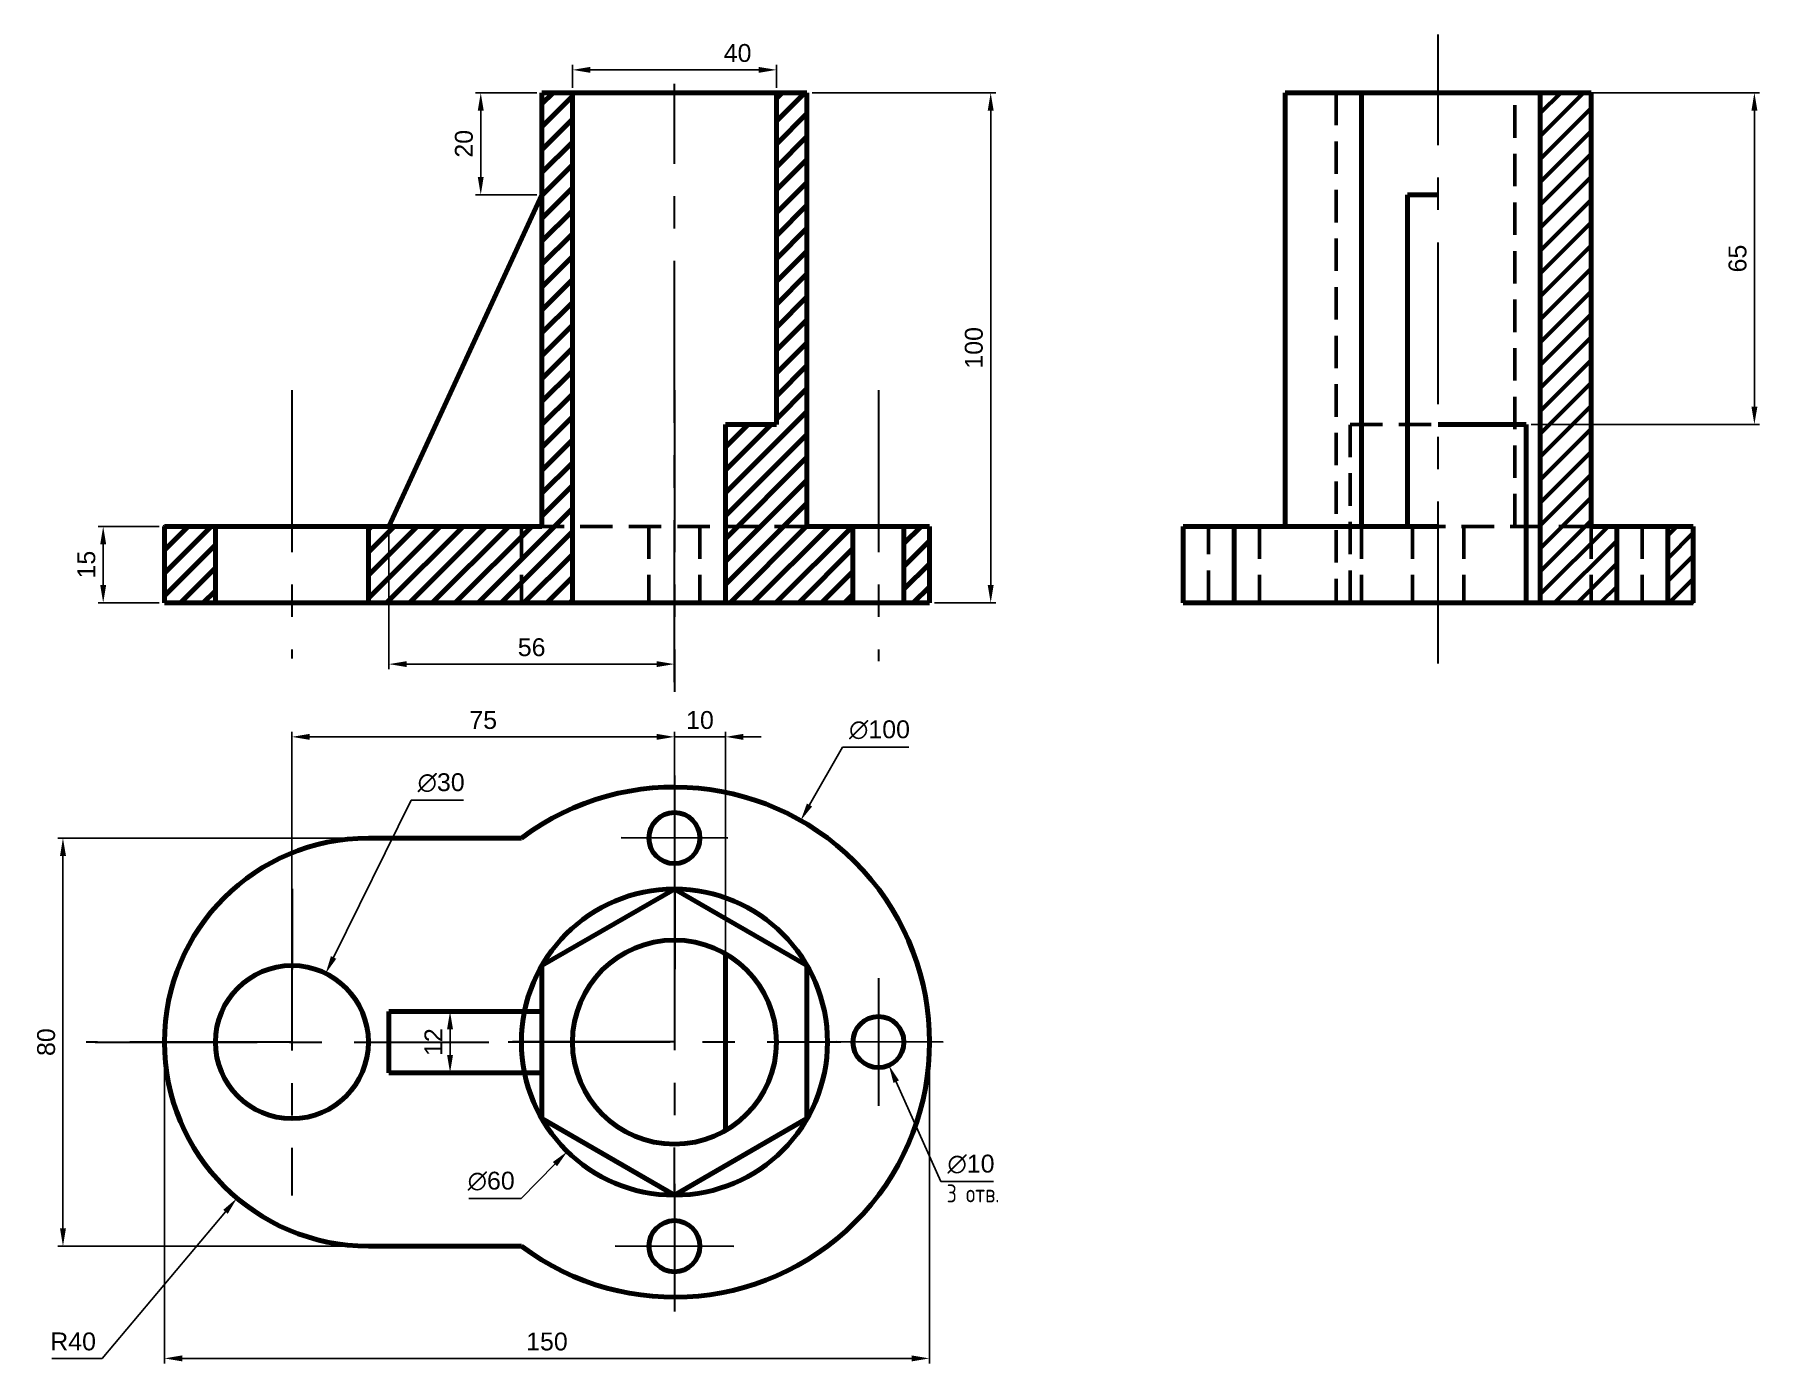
# Model space of a CAD drawing. Header units: millimetres. Extents: x -125 to 213, y -41 to 220.
import ezdxf

# ---------------------------------------------------------------- set-up
doc = ezdxf.new("R2010")
doc.units = ezdxf.units.MM
doc.linetypes.add('CENTER', pattern=[50.8, 31.75, -6.35, 6.35, -6.35])
doc.linetypes.add('HIDDEN', pattern=[9.525, 6.35, -3.175])
for name, color, linetype, lineweight in [('AM_5', 3, 'Continuous', 25), ('Невидимая', 5, 'HIDDEN', 50), ('Оси', 1, 'CENTER', 30), ('Основной', 5, 'Continuous', 80)]:
    doc.layers.add(name, color=color, linetype=linetype, lineweight=lineweight)
doc.styles.get("Standard").update_dxf_attribs({"font": 'arial.ttf'})
doc.styles.add('ГОСТ', font='GOST_A.TTF')
doc.dimstyles.new('AM_ISO$0', dxfattribs={"dimtxt": 3.5, "dimasz": 3.5, "dimexe": 1, "dimexo": 1, "dimgap": 1.5, "dimtad": 1, "dimdsep": 46, "dimtxsty": 'Standard', "dimcen": 0, "dimclrd": 256, "dimclre": 256, "dimclrt": 2, "dimadec": 0, "dimazin": 2, "dimtp": 0.1, "dimtm": 0.1, "dimtfac": 0.71, "dimtdec": 3, "dimtmove": 0, "dimatfit": 3, "dimfxl": 1, "dimlwd": -1, "dimlwe": -1, "dimarcsym": 1})
doc.dimstyles.new('AM_ISO$3', dxfattribs={"dimtxt": 3.5, "dimasz": 3.5, "dimexe": 1, "dimexo": 1, "dimgap": 1.5, "dimtad": 1, "dimtoh": 1, "dimdsep": 46, "dimtxsty": 'Standard', "dimcen": 0, "dimclrd": 256, "dimclre": 256, "dimclrt": 2, "dimadec": 0, "dimazin": 2, "dimtp": 0.1, "dimtm": 0.1, "dimtfac": 0.71, "dimtdec": 3, "dimtofl": 0, "dimtmove": 0, "dimatfit": 0, "dimfxl": 1, "dimlwd": -1, "dimlwe": -1, "dimarcsym": 1})
doc.dimstyles.new('AM_ISO$4', dxfattribs={"dimtxt": 3.5, "dimasz": 3.5, "dimexe": 1, "dimexo": 1, "dimgap": 1.5, "dimtad": 1, "dimtoh": 1, "dimdsep": 46, "dimtxsty": 'Standard', "dimcen": 0, "dimclrd": 256, "dimclre": 256, "dimclrt": 2, "dimadec": 0, "dimazin": 2, "dimtp": 0.1, "dimtm": 0.1, "dimtfac": 0.71, "dimtdec": 3, "dimtofl": 0, "dimtmove": 0, "dimatfit": 0, "dimfxl": 1, "dimlwd": -1, "dimlwe": -1, "dimarcsym": 1})
pattern_1 = [(45, (0, 7.5), (-2.245064, 2.245064), [])]

# ---------------------------------------------------------------- blocks, each defined once
blk = doc.blocks.new('*D3')
at = {"layer": 'AM_5', "linetype": 'ByBlock', "transparency": 16777216}
for p, q in [((-20, 209.2), (-20, 213.69)), ((20, 209.2), (20, 213.69)), ((-16.5, 212.69), (16.5, 212.69))]:
    blk.add_line(p, q, dxfattribs=at)
at = {"layer": 'AM_5', "transparency": 16777216}
for points in [[(-16.5, 213.27), (-16.5, 212.11), (-20, 212.69)], [(16.5, 213.27), (16.5, 212.11), (20, 212.69)]]:
    blk.add_solid(points, dxfattribs=at)
at = {"layer": 'Defpoints', "color": 0, "transparency": 16777216}
for p in [(20, 212.69), (-20, 208.2), (20, 208.2)]:
    blk.add_point(p, dxfattribs=at)
at = {"layer": 'AM_5', "color": 3, "transparency": 16777216, "insert": (12.38, 215.98), "char_height": 3.5, "attachment_point": 5}
blk.add_mtext('40', dxfattribs=at)
blk = doc.blocks.new('*D4')
at = {"layer": 'AM_5', "linetype": 'ByBlock', "transparency": 16777216}
for p, q in [((-26.98, 208.2), (-38.98, 208.2)), ((-37.98, 191.7), (-37.98, 204.7)), ((-26.98, 188.2), (-38.98, 188.2))]:
    blk.add_line(p, q, dxfattribs=at)
at = {"layer": 'AM_5', "transparency": 16777216}
for points in [[(-38.56, 204.7), (-37.4, 204.7), (-37.98, 208.2)], [(-38.56, 191.7), (-37.4, 191.7), (-37.98, 188.2)]]:
    blk.add_solid(points, dxfattribs=at)
at = {"layer": 'Defpoints', "color": 0, "transparency": 16777216}
for p in [(-37.98, 208.2), (-25.98, 208.2), (-25.98, 188.2)]:
    blk.add_point(p, dxfattribs=at)
at = {"layer": 'AM_5', "color": 3, "transparency": 16777216, "insert": (-41.27, 198.2), "char_height": 3.5, "attachment_point": 5, "rotation": 90}
blk.add_mtext('20', dxfattribs=at)
blk = doc.blocks.new('*D5')
at = {"layer": 'AM_5', "linetype": 'ByBlock', "transparency": 16777216}
for p, q in [((26.98, 208.2), (63, 208.2)), ((62, 111.7), (62, 204.7)), ((51, 108.2), (63, 108.2))]:
    blk.add_line(p, q, dxfattribs=at)
at = {"layer": 'AM_5', "transparency": 16777216}
for points in [[(61.42, 204.7), (62.58, 204.7), (62, 208.2)], [(61.42, 111.7), (62.58, 111.7), (62, 108.2)]]:
    blk.add_solid(points, dxfattribs=at)
at = {"layer": 'Defpoints', "color": 0, "transparency": 16777216}
for p in [(25.98, 208.2), (62, 208.2), (50, 108.2)]:
    blk.add_point(p, dxfattribs=at)
at = {"layer": 'AM_5', "color": 3, "transparency": 16777216, "insert": (58.71, 158.2), "char_height": 3.5, "attachment_point": 5, "rotation": 90}
blk.add_mtext('100', dxfattribs=at)
blk = doc.blocks.new('*D6')
at = {"layer": 'AM_5', "linetype": 'ByBlock', "transparency": 16777216}
for p, q in [((-101, 123.2), (-113, 123.2)), ((-112, 119.7), (-112, 111.7)), ((-101, 108.2), (-113, 108.2))]:
    blk.add_line(p, q, dxfattribs=at)
at = {"layer": 'AM_5', "transparency": 16777216}
for points in [[(-112.58, 119.7), (-111.42, 119.7), (-112, 123.2)], [(-112.58, 111.7), (-111.42, 111.7), (-112, 108.2)]]:
    blk.add_solid(points, dxfattribs=at)
at = {"layer": 'Defpoints', "color": 0, "transparency": 16777216}
for p in [(-100, 123.2), (-112, 108.2), (-100, 108.2)]:
    blk.add_point(p, dxfattribs=at)
at = {"layer": 'AM_5', "color": 3, "transparency": 16777216, "insert": (-115.29, 115.7), "char_height": 3.5, "attachment_point": 5, "rotation": 90}
blk.add_mtext('15', dxfattribs=at)
blk = doc.blocks.new('*D7')
at = {"layer": 'AM_5', "linetype": 'ByBlock', "transparency": 16777216}
for p, q in [((-61, 62.1), (-120.89, 62.1)), ((-119.89, 58.6), (-119.89, -14.4)), ((-61, -17.9), (-120.89, -17.9))]:
    blk.add_line(p, q, dxfattribs=at)
at = {"layer": 'AM_5', "transparency": 16777216}
for points in [[(-120.47, 58.6), (-119.3, 58.6), (-119.89, 62.1)], [(-120.47, -14.4), (-119.3, -14.4), (-119.89, -17.9)]]:
    blk.add_solid(points, dxfattribs=at)
at = {"layer": 'Defpoints', "color": 0, "transparency": 16777216}
for p in [(-60, 62.1), (-119.89, -17.9), (-60, -17.9)]:
    blk.add_point(p, dxfattribs=at)
at = {"layer": 'AM_5', "color": 3, "transparency": 16777216, "insert": (-123.17, 22.1), "char_height": 3.5, "attachment_point": 5, "rotation": 90}
blk.add_mtext('80', dxfattribs=at)
blk = doc.blocks.new('*D8')
at = {"layer": 'AM_5', "linetype": 'ByBlock', "transparency": 16777216}
for p, q in [((-100, 21.09), (-100, -40.9)), ((50, 21.1), (50, -40.9)), ((-96.5, -39.9), (46.5, -39.9))]:
    blk.add_line(p, q, dxfattribs=at)
at = {"layer": 'AM_5', "transparency": 16777216}
for points in [[(-96.5, -39.32), (-96.5, -40.49), (-100, -39.9)], [(46.5, -39.32), (46.5, -40.49), (50, -39.9)]]:
    blk.add_solid(points, dxfattribs=at)
at = {"layer": 'Defpoints', "color": 0, "transparency": 16777216}
for p in [(-100, 22.09), (50, 22.1), (50, -39.9)]:
    blk.add_point(p, dxfattribs=at)
at = {"layer": 'AM_5', "color": 3, "transparency": 16777216, "insert": (-25, -36.61), "char_height": 3.5, "attachment_point": 5}
blk.add_mtext('150', dxfattribs=at)
blk = doc.blocks.new('*D9')
at = {"layer": 'AM_5', "linetype": 'ByBlock', "transparency": 16777216}
for p, q in [((167.99, 208.2), (212.73, 208.2)), ((211.73, 146.7), (211.73, 204.7)), ((167.99, 143.2), (212.73, 143.2))]:
    blk.add_line(p, q, dxfattribs=at)
at = {"layer": 'AM_5', "transparency": 16777216}
for points in [[(211.15, 204.7), (212.32, 204.7), (211.73, 208.2)], [(211.15, 146.7), (212.32, 146.7), (211.73, 143.2)]]:
    blk.add_solid(points, dxfattribs=at)
at = {"layer": 'Defpoints', "color": 0, "transparency": 16777216}
for p in [(166.99, 208.2), (211.73, 208.2), (166.99, 143.2)]:
    blk.add_point(p, dxfattribs=at)
at = {"layer": 'AM_5', "color": 3, "transparency": 16777216, "insert": (208.44, 175.7), "char_height": 3.5, "attachment_point": 5, "rotation": 90}
blk.add_mtext('65', dxfattribs=at)
blk = doc.blocks.new('*D10')
at = {"layer": 'AM_5', "linetype": 'ByBlock', "transparency": 16777216}
for p, q in [((-56, 122.2), (-56, 95.2)), ((0, 107.2), (0, 95.2)), ((-3.5, 96.2), (-52.5, 96.2))]:
    blk.add_line(p, q, dxfattribs=at)
at = {"layer": 'AM_5', "transparency": 16777216}
for points in [[(-52.5, 96.78), (-52.5, 95.62), (-56, 96.2)], [(-3.5, 96.78), (-3.5, 95.62), (0, 96.2)]]:
    blk.add_solid(points, dxfattribs=at)
at = {"layer": 'Defpoints', "color": 0, "transparency": 16777216}
for p in [(-56, 123.2), (0, 108.2), (-56, 96.2)]:
    blk.add_point(p, dxfattribs=at)
at = {"layer": 'AM_5', "color": 3, "transparency": 16777216, "insert": (-28, 99.49), "char_height": 3.5, "attachment_point": 5}
blk.add_mtext('56', dxfattribs=at)
blk = doc.blocks.new('*D11')
at = {"layer": 'AM_5', "linetype": 'ByBlock', "transparency": 16777216}
for p, q in [((-3.5, 81.94), (-7, 81.94)), ((0, 23.16), (0, 82.94)), ((0, 81.94), (10, 81.94)), ((10, 23.16), (10, 82.94)), ((13.5, 81.94), (17, 81.94))]:
    blk.add_line(p, q, dxfattribs=at)
at = {"layer": 'AM_5', "transparency": 16777216}
for points in [[(-3.5, 82.52), (-3.5, 81.35), (0, 81.94)], [(13.5, 82.52), (13.5, 81.35), (10, 81.94)]]:
    blk.add_solid(points, dxfattribs=at)
at = {"layer": 'Defpoints', "color": 0, "transparency": 16777216}
for p in [(10, 81.94), (0, 22.16), (10, 22.16)]:
    blk.add_point(p, dxfattribs=at)
at = {"layer": 'AM_5', "color": 3, "transparency": 16777216, "insert": (5, 85.22), "char_height": 3.5, "attachment_point": 5}
blk.add_mtext('10', dxfattribs=at)
blk = doc.blocks.new('*D12')
at = {"layer": 'AM_5', "linetype": 'ByBlock', "transparency": 16777216}
for p, q in [((-75, 23.1), (-75, 82.94)), ((-71.5, 81.94), (-3.5, 81.94)), ((0, 23.16), (0, 82.94))]:
    blk.add_line(p, q, dxfattribs=at)
at = {"layer": 'AM_5', "transparency": 16777216}
for points in [[(-71.5, 82.52), (-71.5, 81.35), (-75, 81.94)], [(-3.5, 82.52), (-3.5, 81.35), (0, 81.94)]]:
    blk.add_solid(points, dxfattribs=at)
at = {"layer": 'Defpoints', "color": 0, "transparency": 16777216}
for p in [(0, 81.94), (-75, 22.1), (0, 22.16)]:
    blk.add_point(p, dxfattribs=at)
at = {"layer": 'AM_5', "color": 3, "transparency": 16777216, "insert": (-37.5, 85.22), "char_height": 3.5, "attachment_point": 5}
blk.add_mtext('75', dxfattribs=at)
blk = doc.blocks.new('*D13')
at = {"layer": 'AM_5', "linetype": 'ByBlock', "transparency": 16777216}
for p, q in [((43.48, 14.34), (52.24, -5.21)), ((52.24, -5.21), (62.55, -5.21))]:
    blk.add_line(p, q, dxfattribs=at)
at = {"layer": 'AM_5', "transparency": 16777216}
blk.add_solid([(44.01, 14.58), (42.94, 14.1), (42.04, 17.54)], dxfattribs=at)
at = {"layer": 'Defpoints', "color": 0, "transparency": 16777216}
for p in [(37.96, 26.66), (42.04, 17.54)]:
    blk.add_point(p, dxfattribs=at)
at = {"layer": 'AM_5', "color": 3, "transparency": 16777216, "insert": (58.14, -1.83), "char_height": 3.5, "attachment_point": 5}
blk.add_mtext('∅10', dxfattribs=at)
blk = doc.blocks.new('*D14')
at = {"layer": 'AM_5', "linetype": 'ByBlock', "transparency": 16777216}
for p, q in [((-66.83, 38.7), (-51.64, 69.55)), ((-51.64, 69.55), (-41.33, 69.55))]:
    blk.add_line(p, q, dxfattribs=at)
at = {"layer": 'AM_5', "transparency": 16777216}
blk.add_solid([(-67.35, 38.95), (-66.31, 38.44), (-68.38, 35.56)], dxfattribs=at)
at = {"layer": 'Defpoints', "color": 0, "transparency": 16777216}
for p in [(-68.38, 35.56), (-81.62, 8.64)]:
    blk.add_point(p, dxfattribs=at)
at = {"layer": 'AM_5', "color": 3, "transparency": 16777216, "insert": (-45.74, 72.94), "char_height": 3.5, "attachment_point": 5}
blk.add_mtext('∅30', dxfattribs=at)
blk = doc.blocks.new('*D15')
at = {"layer": 'AM_5', "linetype": 'ByBlock', "transparency": 16777216}
for p, q in [((-88.03, -11.17), (-112.22, -39.89)), ((-112.22, -39.89), (-122.07, -39.89))]:
    blk.add_line(p, q, dxfattribs=at)
at = {"layer": 'AM_5', "transparency": 16777216}
blk.add_solid([(-88.47, -10.79), (-87.58, -11.55), (-85.77, -8.49)], dxfattribs=at)
at = {"layer": 'Defpoints', "color": 0, "transparency": 16777216}
for p in [(-60, 22.1), (-85.77, -8.49)]:
    blk.add_point(p, dxfattribs=at)
at = {"layer": 'AM_5', "color": 3, "transparency": 16777216, "insert": (-117.9, -36.6), "char_height": 3.5, "attachment_point": 5}
blk.add_mtext('R40', dxfattribs=at)
blk = doc.blocks.new('*D16')
at = {"layer": 'AM_5', "linetype": 'ByBlock', "transparency": 16777216}
for p, q in [((-23.44, -1.83), (-30.03, -8.55)), ((-30.03, -8.55), (-40.34, -8.55))]:
    blk.add_line(p, q, dxfattribs=at)
at = {"layer": 'AM_5', "transparency": 16777216}
blk.add_solid([(-23.86, -1.42), (-23.03, -2.24), (-20.99, 0.67)], dxfattribs=at)
at = {"layer": 'Defpoints', "color": 0, "transparency": 16777216}
for p in [(20.99, 43.53), (-20.99, 0.67)]:
    blk.add_point(p, dxfattribs=at)
at = {"layer": 'AM_5', "color": 3, "transparency": 16777216, "insert": (-35.93, -5.17), "char_height": 3.5, "attachment_point": 5}
blk.add_mtext('∅60', dxfattribs=at)
blk = doc.blocks.new('*D17')
at = {"layer": 'AM_5', "linetype": 'ByBlock', "transparency": 16777216}
for p, q in [((26.48, 68.59), (32.94, 79.92)), ((32.94, 79.92), (45.96, 79.92))]:
    blk.add_line(p, q, dxfattribs=at)
at = {"layer": 'AM_5', "transparency": 16777216}
blk.add_solid([(25.97, 68.87), (26.99, 68.3), (24.75, 65.54)], dxfattribs=at)
at = {"layer": 'Defpoints', "color": 0, "transparency": 16777216}
for p in [(24.75, 65.54), (-24.75, -21.35)]:
    blk.add_point(p, dxfattribs=at)
at = {"layer": 'AM_5', "color": 3, "transparency": 16777216, "insert": (40.2, 83.31), "char_height": 3.5, "attachment_point": 5}
blk.add_mtext('∅100', dxfattribs=at)
blk = doc.blocks.new('*D18')
at = {"layer": 'AM_5', "linetype": 'ByBlock', "transparency": 16777216}
for p, q in [((-55, 28.1), (-43, 28.1)), ((-44, 24.6), (-44, 19.6)), ((-55, 16.1), (-43, 16.1))]:
    blk.add_line(p, q, dxfattribs=at)
at = {"layer": 'AM_5', "transparency": 16777216}
for points in [[(-44.58, 24.6), (-43.42, 24.6), (-44, 28.1)], [(-44.58, 19.6), (-43.42, 19.6), (-44, 16.1)]]:
    blk.add_solid(points, dxfattribs=at)
at = {"layer": 'Defpoints', "color": 0, "transparency": 16777216}
for p in [(-56, 28.1), (-56, 16.1), (-44, 16.1)]:
    blk.add_point(p, dxfattribs=at)
at = {"layer": 'AM_5', "color": 3, "transparency": 16777216, "insert": (-47.26, 22.1), "char_height": 3.5, "attachment_point": 5, "rotation": 90}
blk.add_mtext('12', dxfattribs=at)

msp = doc.modelspace()

# ---------------------------------------------------------------- hatches: boundary and pattern name
at = {"layer": 'Невидимая', "true_color": 0x000000}
h = msp.add_hatch(dxfattribs=at)
h.set_pattern_fill('ANSI31', color=18, style=0)
h.set_pattern_definition(pattern_1)
h.paths.add_polyline_path([(199.732, 123.2), (194.732, 123.2), (194.732, 108.2), (199.732, 108.2)])
h.paths.add_polyline_path([(184.732, 123.2), (179.732, 123.2), (179.732, 108.2), (184.732, 108.2)])
h.paths.add_polyline_path([(179.732, 123.2), (169.732, 123.2), (169.732, 108.2), (179.732, 108.2)])
h.paths.add_polyline_path([(179.732, 208.2), (169.732, 208.2), (169.732, 123.2), (179.732, 123.2)])
at = {"layer": 'Основной', "true_color": 0x000000}
h = msp.add_hatch(dxfattribs=at)
h.set_pattern_fill('ANSI31', color=18, style=0)
h.set_pattern_definition(pattern_1)
h.paths.add_polyline_path([(35, 123.2), (10, 123.2), (10, 108.2), (35, 108.2)])
h.paths.add_polyline_path([(25.981, 208.2), (20, 208.2), (20, 143.2), (10, 143.2), (10, 123.2), (25.981, 123.2)])
h.paths.add_polyline_path([(50, 123.2), (45, 123.2), (45, 108.2), (50, 108.2)])
h.paths.add_polyline_path([(-20, 123.2), (-30, 123.2), (-30, 108.2), (-20, 108.2)])
h.paths.add_polyline_path([(-20, 208.2), (-25.981, 208.2), (-25.981, 188.2), (-25.981, 123.2), (-20, 123.2)])
h.paths.add_polyline_path([(-30, 123.2), (-60, 123.2), (-60, 108.2), (-30, 108.2)])
h.paths.add_polyline_path([(-90, 123.2), (-100, 123.2), (-100, 108.2), (-90, 108.2)])

# ---------------------------------------------------------------- linework, layer by layer
at = {"layer": 'Невидимая'}
for p, q in [((129.732, 208.2), (129.732, 108.2)), ((164.732, 123.2), (164.732, 208.2)), ((132.471, 108.2), (132.471, 143.2)), ((132.471, 143.2), (149.732, 143.2)), ((-30, 123.2), (-30, 108.2)), ((25.981, 123.2), (-25.981, 123.2)), ((-5, 123.2), (-5, 108.2)), ((5, 123.2), (5, 108.2)), ((104.732, 108.2), (104.732, 123.2)), ((149.732, 123.2), (114.732, 123.2)), ((114.732, 123.2), (114.732, 108.2)), ((149.732, 123.2), (119.732, 123.2)), ((149.732, 123.2), (129.732, 123.2)), ((149.732, 123.2), (134.732, 123.2)), ((134.732, 123.2), (134.732, 108.2)), ((149.732, 123.2), (143.732, 123.2)), ((149.732, 123.2), (144.732, 123.2)), ((144.732, 123.2), (144.732, 108.2)), ((179.732, 123.2), (149.732, 123.2)), ((154.732, 123.2), (154.732, 108.2)), ((179.732, 123.2), (179.732, 108.2)), ((189.732, 123.2), (189.732, 108.2)), ((194.732, 108.2), (194.732, 123.2)), ((114.732, 108.2), (104.732, 108.2))]:
    msp.add_line(p, q, dxfattribs=at)
at = {"layer": 'Оси'}
for p, q in [((149.732, 96.328), (149.732, 219.624)), ((0, 92.679), (0, 209.977)), ((-75, 149.891), (-75, 97.309)), ((0, 149.891), (0, 90.792)), ((40, 149.891), (40, 96.755)), ((0, 74.347), (0, 49.312)), ((10.453, 62.062), (-10.453, 62.122)), ((-74.955, 52.179), (-75.045, -7.982)), ((0.046, 52.239), (-0.045, -7.922)), ((40, 34.652), (40, 9.617)), ((-75, 22.098), (-115.369, 22.098)), ((-113.58, 22.096), (-36.42, 22.096)), ((0, 22.158), (-33.436, 22.158)), ((-32.6, 22.158), (32.6, 22.158)), ((52.669, 22.098), (31.763, 22.158)), ((0, -5.653), (0, -30.688)), ((11.657, -17.938), (-11.657, -17.878))]:
    msp.add_line(p, q, dxfattribs=at)
at = {"layer": 'Основной'}
for p, q in [((25.981, 208.2), (-25.981, 208.2)), ((-25.981, 208.2), (-25.981, 123.2)), ((-25.981, 208.2), (-25.981, 188.2)), ((0, 208.2), (-20, 208.2)), ((-20, 208.2), (-20, 108.2)), ((0, 208.2), (20, 208.2)), ((20, 208.2), (20, 143.2)), ((25.981, 123.2), (25.981, 208.2)), ((179.732, 208.2), (119.732, 208.2)), ((119.732, 208.2), (119.732, 123.2)), ((134.732, 123.2), (134.732, 208.2)), ((169.732, 208.2), (169.732, 108.2)), ((179.732, 123.2), (179.732, 208.2)), ((-25.981, 188.2), (-56, 123.2)), ((149.732, 188.2), (143.732, 188.2)), ((143.732, 188.2), (143.732, 123.2)), ((20, 143.2), (10, 143.2)), ((10, 143.2), (10, 108.2)), ((149.732, 143.2), (166.992, 143.2)), ((166.992, 143.2), (166.992, 108.2)), ((-100, 123.2), (-100, 108.2)), ((-25.981, 123.2), (-100, 123.2)), ((-90, 123.2), (-90, 108.2)), ((-60, 123.2), (-60, 108.2)), ((50, 123.2), (25.981, 123.2)), ((35, 123.2), (35, 108.2)), ((45, 123.2), (45, 108.2)), ((50, 108.2), (50, 123.2)), ((99.732, 123.2), (99.732, 108.2)), ((149.732, 123.2), (99.732, 123.2)), ((149.732, 123.2), (109.732, 123.2)), ((109.732, 123.2), (109.732, 108.2)), ((199.732, 123.2), (179.732, 123.2)), ((184.732, 123.2), (184.732, 108.2)), ((194.732, 123.2), (194.732, 108.2)), ((199.732, 108.2), (199.732, 123.2)), ((-100, 108.2), (50, 108.2)), ((99.732, 108.2), (199.732, 108.2)), ((-60, 62.098), (-30, 62.098)), ((10, 39.419), (10, 4.778)), ((-56, 22.098), (-56, 28.098)), ((-56, 28.098), (-25.981, 28.098)), ((-56, 22.098), (-56, 16.098)), ((-56, 16.098), (-25.981, 16.098)), ((-60, -17.902), (-30, -17.902))]:
    msp.add_line(p, q, dxfattribs=at)
msp.add_lwpolyline([(0, 52.098), (-25.981, 37.098), (-25.981, 7.098), (0, -7.902), (25.981, 7.098), (25.981, 37.098)], close=True, dxfattribs=at)
for centre, radius in [((0, 62.098), 5), ((0, 22.098), 30), ((0, 22.098), 20), ((-75, 22.098), 15), ((40, 22.098), 5), ((0, -17.902), 5)]:
    msp.add_circle(centre, radius, dxfattribs=at)
for centre, radius, start, end in [((0, 22.098), 50, 233.1301, 126.8699), ((-60, 22.098), 40, 90, 270)]:
    msp.add_arc(centre, radius, start, end, dxfattribs=at)

# ---------------------------------------------------------------- texts
at = {"layer": 'Основной', "insert": (53.373, -5.812), "char_height": 3.5, "attachment_point": 1, "style": 'ГОСТ'}
msp.add_mtext_dynamic_manual_height_columns('{\\C3;3 отв.}', width=35.01778, gutter_width=12.5, heights=[0], dxfattribs=at)

# ---------------------------------------------------------------- dimensions: what is measured, and where the dimension line sits
at = {"layer": 'AM_5'}
dim = msp.add_linear_dim(base=(20, 212.69), p1=(-20, 208.2), p2=(20, 208.2), dimstyle='AM_ISO$0', override={"dimclrt": 3}, dxfattribs=at)
dim.commit()
dim.dimension.update_dxf_attribs({"geometry": '*D3', "text_midpoint": (12.381, 212.69), "dimtype": 160})
for base, p1, p2, override, picture, middle in [((-37.981, 208.2), (-25.981, 188.2), (-25.981, 208.2), {"dimpost": '', "dimclrt": 3}, '*D4', (-41.268, 198.2)), ((62, 208.2), (50, 108.2), (25.981, 208.2), {"dimclrt": 3}, '*D5', (58.713, 158.2)), ((211.732, 208.2), (166.992, 143.2), (166.992, 208.2), {"dimpost": '', "dimclrt": 3}, '*D9', (208.445, 175.7)), ((-112, 108.2), (-100, 123.2), (-100, 108.2), {"dimpost": '', "dimclrt": 3}, '*D6', (-115.287, 115.7)), ((-44, 16.098), (-56, 28.098), (-56, 16.098), {"dimpost": '', "dimclrt": 3}, '*D18', (-47.257, 22.098))]:
    dim = msp.add_linear_dim(base=base, p1=p1, p2=p2, angle=90, dimstyle='AM_ISO$0', override=override, dxfattribs=at)
    dim.commit()
    dim.dimension.update_dxf_attribs({"geometry": picture, "text_midpoint": middle})
for base, p1, p2, override, picture, middle in [((-56, 96.2), (0, 108.2), (-56, 123.2), {"dimpost": '', "dimclrt": 3}, '*D10', (-28, 99.487)), ((0, 81.936), (-75, 22.098), (0, 22.158), {"dimclrt": 3}, '*D12', (-37.5, 85.215)), ((10, 81.936), (0, 22.158), (10, 22.158), {"dimclrt": 3}, '*D11', (5, 85.223)), ((50, -39.902), (-100, 22.091), (50, 22.098), {"dimpost": '', "dimclrt": 3}, '*D8', (-25, -36.615))]:
    dim = msp.add_linear_dim(base=base, p1=p1, p2=p2, dimstyle='AM_ISO$0', override=override, dxfattribs=at)
    dim.commit()
    dim.dimension.update_dxf_attribs({"geometry": picture, "text_midpoint": middle})
for p1, p2, override, picture, middle in [((-24.746, -21.348), (24.746, 65.545), {"dimclrt": 3}, '*D17', (40.2, 79.923)), ((-81.624, 8.64), (-68.376, 35.556), {"dimclrt": 3}, '*D14', (-45.739, 69.551)), ((20.994, 43.529), (-20.994, 0.668), {"dimpost": '', "dimclrt": 3}, '*D16', (-35.93, -8.552)), ((37.955, 26.661), (42.045, 17.535), {"dimclrt": 3}, '*D13', (58.143, -5.214))]:
    dim = msp.add_diameter_dim_2p(p1=p1, p2=p2, dimstyle='AM_ISO$3', override=override, dxfattribs=at)
    dim.commit()
    dim.dimension.update_dxf_attribs({"geometry": picture, "text_midpoint": middle, "dimtype": 163})
dim = msp.add_linear_dim(base=(-119.885, -17.902), p1=(-60, 62.098), p2=(-60, -17.902), angle=90, dimstyle='AM_ISO$0', override={"dimclrt": 3}, dxfattribs=at)
dim.commit()
dim.dimension.update_dxf_attribs({"geometry": '*D7', "text_midpoint": (-119.885, 22.098), "dimtype": 160})
dim = msp.add_radius_dim(center=(-60, 22.098), mpoint=(-85.771, -8.493), dimstyle='AM_ISO$4', override={"dimpost": '', "dimclrt": 3}, dxfattribs=at)
dim.commit()
dim.dimension.update_dxf_attribs({"geometry": '*D15', "text_midpoint": (-117.898, -39.891), "dimtype": 164})

doc.saveas('drawing.dxf')
